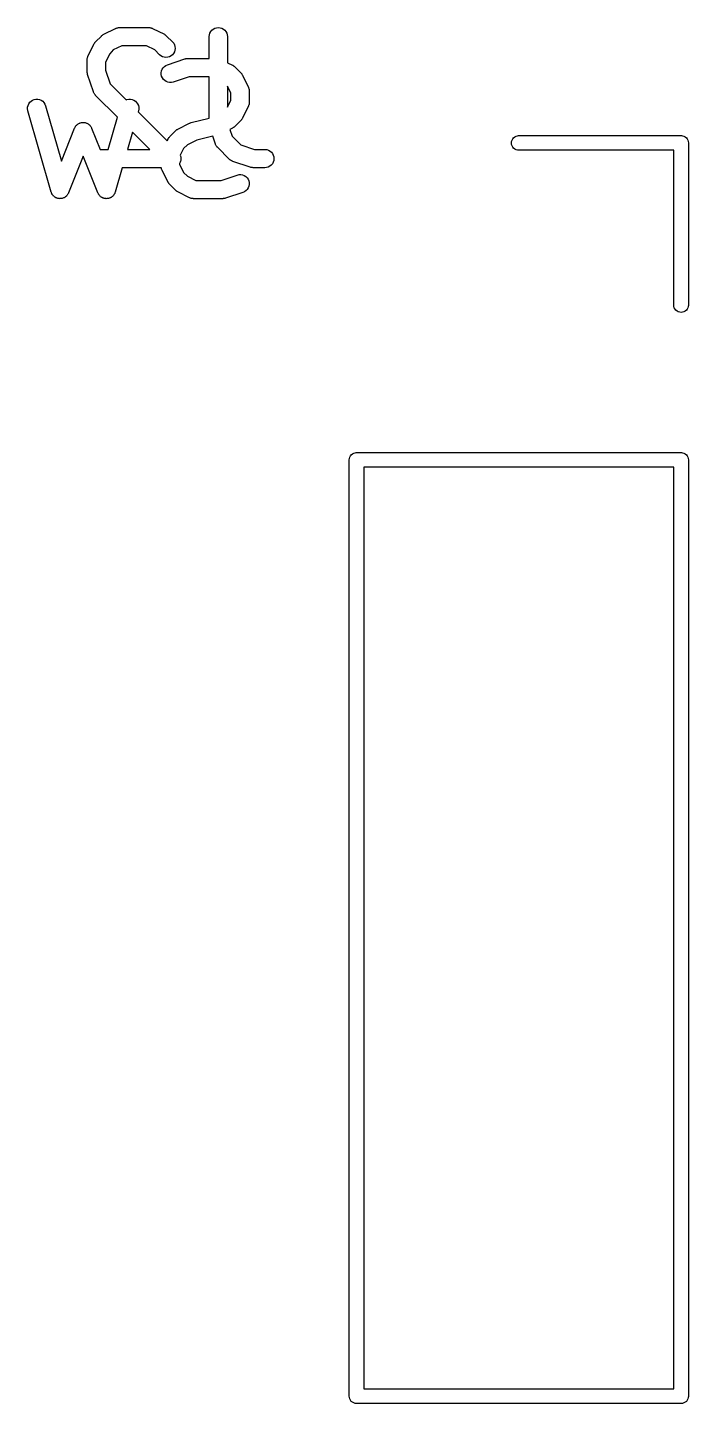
# Model space of a CAD drawing. Extents: x 121.5 to 176.6, y -105.4 to -93.1.
# Drawn here: x 127.54 to 132.96, y -104.39 to -93.1 of the extents above; entities that cross this region are included whole.
import ezdxf

# ---------------------------------------------------------------- set-up
doc = ezdxf.new("R2010")
doc.units = 0
doc.layers.add('BLACK', color=7, linetype='CONTINUOUS')

msp = doc.modelspace()

# ---------------------------------------------------------------- linework, layer by layer
at = {"layer": 'BLACK', "linetype": 'CONTINUOUS'}
for p, q in [((128.169, -93.1589), (128.264, -93.1113)), ((128.264, -93.1113), (128.265, -93.1108)), ((128.265, -93.1108), (128.267, -93.1101)), ((128.267, -93.1101), (128.269, -93.109)), ((128.269, -93.109), (128.274, -93.1076)), ((128.274, -93.1076), (128.279, -93.1058)), ((128.279, -93.1058), (128.281, -93.1054)), ((128.281, -93.1054), (128.283, -93.1048)), ((128.283, -93.1048), (128.288, -93.1043)), ((128.288, -93.1043), (128.293, -93.1035)), ((128.293, -93.1035), (128.296, -93.1036)), ((128.296, -93.1036), (128.298, -93.1034)), ((128.298, -93.1034), (128.536, -93.1034)), ((128.536, -93.1034), (128.537, -93.1034)), ((128.537, -93.1034), (128.539, -93.1036)), ((128.539, -93.1036), (128.541, -93.1036)), ((128.541, -93.1036), (128.546, -93.1044)), ((128.546, -93.1044), (128.551, -93.105)), ((128.551, -93.105), (128.554, -93.1057)), ((128.554, -93.1057), (128.556, -93.1061)), ((128.556, -93.1061), (128.561, -93.1079)), ((128.561, -93.1079), (128.565, -93.1094)), ((128.565, -93.1094), (128.567, -93.1105)), ((128.567, -93.1105), (128.569, -93.1113)), ((128.569, -93.1113), (128.665, -93.1589)), ((129.066, -93.1156), (129.079, -93.1088)), ((129.079, -93.1088), (129.093, -93.1047)), ((129.093, -93.1047), (129.108, -93.1034)), ((129.108, -93.1034), (129.122, -93.1049)), ((129.122, -93.1049), (129.136, -93.1092)), ((129.136, -93.1092), (129.149, -93.1162)), ((128.095, -93.2295), (128.096, -93.2269)), ((128.096, -93.2269), (128.099, -93.2238)), ((128.099, -93.2238), (128.102, -93.2206)), ((128.102, -93.2206), (128.15, -93.173)), ((128.15, -93.1722), (128.154, -93.1696)), ((128.15, -93.173), (128.15, -93.1722)), ((128.154, -93.1696), (128.157, -93.1667)), ((128.157, -93.1667), (128.159, -93.165)), ((128.159, -93.165), (128.162, -93.1631)), ((128.162, -93.1631), (128.165, -93.1612)), ((128.165, -93.1612), (128.169, -93.1589)), ((128.665, -93.1589), (128.666, -93.1594)), ((128.666, -93.1594), (128.669, -93.1617)), ((128.669, -93.1617), (128.673, -93.1637)), ((128.673, -93.1637), (128.675, -93.1657)), ((128.675, -93.1657), (128.678, -93.1674)), ((128.678, -93.1674), (128.681, -93.1703)), ((128.681, -93.1703), (128.684, -93.173)), ((128.684, -93.173), (128.732, -93.2206)), ((128.732, -93.2206), (128.733, -93.2213)), ((128.733, -93.2213), (128.742, -93.2328)), ((129.032, -93.1773), (129.034, -93.1628)), ((129.032, -93.1784), (129.032, -93.1773)), ((129.032, -93.3574), (129.032, -93.1784)), ((129.034, -93.1628), (129.038, -93.1488)), ((129.038, -93.1488), (129.045, -93.136)), ((129.045, -93.136), (129.055, -93.1248)), ((129.055, -93.1248), (129.066, -93.1156)), ((129.149, -93.1162), (129.161, -93.1255)), ((129.161, -93.1255), (129.17, -93.1369)), ((129.17, -93.1369), (129.177, -93.1498)), ((129.177, -93.1498), (129.181, -93.1638)), ((129.181, -93.1638), (129.182, -93.1784)), ((129.182, -93.1784), (129.182, -93.3922)), ((128.037, -93.3442), (128.038, -93.3393)), ((128.038, -93.3393), (128.039, -93.3374)), ((128.039, -93.3374), (128.04, -93.3353)), ((128.04, -93.3353), (128.088, -93.2401)), ((128.088, -93.2391), (128.091, -93.2356)), ((128.088, -93.2401), (128.088, -93.2391)), ((128.091, -93.2356), (128.093, -93.2319)), ((128.093, -93.2319), (128.095, -93.2295)), ((128.217, -93.318), (128.182, -93.3866)), ((128.247, -93.2876), (128.217, -93.318)), ((128.316, -93.2534), (128.247, -93.2876)), ((128.518, -93.2534), (128.316, -93.2534)), ((128.587, -93.2876), (128.518, -93.2534)), ((128.626, -93.3267), (128.587, -93.2876)), ((128.637, -93.3359), (128.626, -93.3267)), ((128.65, -93.3429), (128.637, -93.3359)), ((128.72, -93.3362), (128.707, -93.3431)), ((128.731, -93.327), (128.72, -93.3362)), ((128.741, -93.3158), (128.731, -93.327)), ((128.748, -93.3029), (128.741, -93.3158)), ((128.742, -93.2328), (128.748, -93.2458)), ((128.748, -93.2458), (128.752, -93.2598)), ((128.752, -93.289), (128.748, -93.3029)), ((128.752, -93.2598), (128.754, -93.2744)), ((128.754, -93.2744), (128.752, -93.289)), ((128.032, -93.3678), (128.033, -93.3656)), ((128.032, -93.3689), (128.032, -93.3678)), ((128.032, -93.4641), (128.032, -93.3689)), ((128.033, -93.3584), (128.034, -93.3533)), ((128.033, -93.3634), (128.033, -93.3584)), ((128.033, -93.3656), (128.033, -93.3634)), ((128.034, -93.3533), (128.035, -93.3512)), ((128.035, -93.349), (128.037, -93.3442)), ((128.035, -93.3512), (128.035, -93.349)), ((128.182, -93.3866), (128.182, -93.4519)), ((128.182, -93.4519), (128.221, -93.5664)), ((128.642, -93.4599), (128.647, -93.4462)), ((128.647, -93.4462), (128.655, -93.4339)), ((128.664, -93.3471), (128.65, -93.3429)), ((128.655, -93.4339), (128.665, -93.4233)), ((128.678, -93.3486), (128.664, -93.3471)), ((128.665, -93.4233), (128.677, -93.4148)), ((128.677, -93.4148), (128.69, -93.4088)), ((128.693, -93.3472), (128.678, -93.3486)), ((128.69, -93.4088), (128.833, -93.3612)), ((128.707, -93.3431), (128.693, -93.3472)), ((128.833, -93.3612), (128.834, -93.3609)), ((128.834, -93.3609), (128.838, -93.36)), ((128.838, -93.36), (128.842, -93.3588)), ((128.842, -93.3588), (128.845, -93.3585)), ((128.845, -93.3585), (128.849, -93.3579)), ((128.849, -93.3579), (128.853, -93.3578)), ((128.853, -93.3578), (128.857, -93.3574)), ((128.857, -93.3574), (129.032, -93.3574)), ((129.182, -93.3922), (129.224, -93.4129)), ((129.224, -93.4129), (129.225, -93.4134)), ((129.225, -93.4134), (129.228, -93.4157)), ((129.228, -93.4157), (129.232, -93.4177)), ((129.232, -93.4177), (129.234, -93.4197)), ((129.234, -93.4197), (129.237, -93.4214)), ((129.237, -93.4214), (129.24, -93.4243)), ((129.24, -93.4243), (129.243, -93.427)), ((129.243, -93.427), (129.291, -93.4746)), ((128.033, -93.4683), (128.032, -93.4641)), ((128.033, -93.4725), (128.033, -93.4683)), ((128.033, -93.4755), (128.033, -93.4725)), ((128.034, -93.4787), (128.033, -93.4755)), ((128.035, -93.4827), (128.034, -93.4787)), ((128.036, -93.4868), (128.035, -93.4827)), ((128.036, -93.4878), (128.036, -93.4868)), ((128.084, -93.6307), (128.036, -93.4878)), ((128.639, -93.4743), (128.642, -93.4599)), ((128.64, -93.4889), (128.639, -93.4743)), ((128.643, -93.5032), (128.64, -93.4889)), ((128.649, -93.5166), (128.643, -93.5032)), ((128.657, -93.5286), (128.649, -93.5166)), ((128.668, -93.5388), (128.657, -93.5286)), ((128.68, -93.5467), (128.668, -93.5388)), ((128.693, -93.5521), (128.68, -93.5467)), ((128.708, -93.5547), (128.693, -93.5521)), ((128.723, -93.5545), (128.708, -93.5547)), ((128.737, -93.5515), (128.723, -93.5545)), ((128.738, -93.5512), (128.737, -93.5515)), ((128.869, -93.5074), (128.738, -93.5512)), ((129.032, -93.5074), (128.869, -93.5074)), ((129.032, -93.8469), (129.032, -93.5074)), ((129.291, -93.4746), (129.292, -93.4753)), ((129.292, -93.4753), (129.294, -93.4786)), ((129.294, -93.4786), (129.297, -93.4817)), ((129.297, -93.4817), (129.299, -93.4843)), ((129.299, -93.4843), (129.301, -93.4868)), ((129.301, -93.4868), (129.303, -93.4905)), ((129.303, -93.4905), (129.305, -93.4941)), ((129.305, -93.4941), (129.353, -93.5893)), ((128.085, -93.6327), (128.084, -93.6307)), ((128.085, -93.6348), (128.085, -93.6327)), ((128.088, -93.6394), (128.085, -93.6348)), ((128.09, -93.644), (128.088, -93.6394)), ((128.091, -93.6458), (128.09, -93.644)), ((128.092, -93.6478), (128.091, -93.6458)), ((128.095, -93.6518), (128.092, -93.6478)), ((128.098, -93.656), (128.095, -93.6518)), ((128.1, -93.6575), (128.098, -93.656)), ((128.101, -93.6592), (128.1, -93.6575)), ((128.102, -93.66), (128.101, -93.6592)), ((128.282, -93.8397), (128.102, -93.66)), ((128.221, -93.5664), (128.351, -93.6972)), ((129.211, -93.6406), (129.182, -93.5842)), ((129.182, -93.5842), (129.182, -93.7568)), ((129.211, -93.7004), (129.211, -93.6406)), ((129.353, -93.5893), (129.353, -93.5903)), ((129.353, -93.5903), (129.354, -93.5923)), ((129.354, -93.5923), (129.355, -93.5943)), ((129.355, -93.5943), (129.356, -93.5992)), ((129.356, -93.5992), (129.358, -93.604)), ((129.358, -93.604), (129.358, -93.6062)), ((129.358, -93.6062), (129.359, -93.6083)), ((129.359, -93.6083), (129.36, -93.6134)), ((129.36, -93.6134), (129.36, -93.6185)), ((129.36, -93.6185), (129.36, -93.6207)), ((129.36, -93.6207), (129.361, -93.6229)), ((129.361, -93.6229), (129.361, -93.7181)), ((127.544, -93.7562), (127.548, -93.742)), ((127.544, -93.7709), (127.544, -93.7562)), ((127.546, -93.7853), (127.544, -93.7709)), ((127.547, -93.7863), (127.546, -93.7853)), ((127.737, -94.453), (127.547, -93.7863)), ((127.548, -93.742), (127.554, -93.7286)), ((127.554, -93.7286), (127.562, -93.7167)), ((127.562, -93.7167), (127.573, -93.7066)), ((127.573, -93.7066), (127.585, -93.6987)), ((127.585, -93.6987), (127.599, -93.6935)), ((127.599, -93.6935), (127.613, -93.6909)), ((127.613, -93.6909), (127.628, -93.6912)), ((127.628, -93.6912), (127.642, -93.6944)), ((127.642, -93.6944), (127.656, -93.7003)), ((127.656, -93.7003), (127.668, -93.7086)), ((127.668, -93.7086), (127.678, -93.7192)), ((127.678, -93.7192), (127.686, -93.7315)), ((127.686, -93.7315), (127.691, -93.7451)), ((127.691, -93.7451), (127.821, -94.2008)), ((128.351, -93.6972), (128.359, -93.6941)), ((128.359, -93.6941), (128.373, -93.6911)), ((128.373, -93.6911), (128.387, -93.691)), ((128.387, -93.691), (128.402, -93.6937)), ((128.402, -93.6937), (128.415, -93.6992)), ((128.415, -93.6992), (128.428, -93.7072)), ((128.428, -93.7072), (128.438, -93.7174)), ((128.438, -93.7174), (128.446, -93.7295)), ((128.446, -93.7295), (128.452, -93.743)), ((128.453, -93.7863), (128.45, -93.796)), ((128.452, -93.743), (128.455, -93.7573)), ((128.456, -93.7719), (128.453, -93.7863)), ((128.455, -93.7573), (128.456, -93.7719)), ((129.182, -93.7568), (129.211, -93.7004)), ((129.353, -93.7516), (129.305, -93.8469)), ((129.354, -93.7476), (129.353, -93.7496)), ((129.353, -93.7496), (129.353, -93.7516)), ((129.356, -93.7428), (129.354, -93.7476)), ((129.358, -93.738), (129.356, -93.7428)), ((129.359, -93.7337), (129.358, -93.7358)), ((129.358, -93.7358), (129.358, -93.738)), ((129.36, -93.7235), (129.359, -93.7286)), ((129.359, -93.7286), (129.359, -93.7337)), ((129.361, -93.7191), (129.36, -93.7213)), ((129.36, -93.7213), (129.36, -93.7235)), ((129.361, -93.7181), (129.361, -93.7191)), ((127.943, -93.9082), (127.947, -93.9032)), ((127.947, -93.9027), (127.948, -93.9021)), ((127.947, -93.9032), (127.947, -93.9027)), ((127.948, -93.9021), (127.953, -93.898)), ((127.953, -93.898), (127.958, -93.8939)), ((127.958, -93.8939), (127.959, -93.8935)), ((127.959, -93.893), (127.965, -93.89)), ((127.959, -93.8935), (127.959, -93.893)), ((127.965, -93.89), (127.971, -93.8869)), ((127.971, -93.8869), (127.972, -93.8867)), ((127.972, -93.8864), (127.979, -93.8846)), ((127.972, -93.8867), (127.972, -93.8864)), ((127.979, -93.8846), (127.985, -93.8827)), ((127.985, -93.8827), (127.986, -93.8826)), ((127.986, -93.8826), (127.987, -93.8824)), ((127.987, -93.8824), (127.993, -93.8818)), ((127.993, -93.8818), (128, -93.8812)), ((128, -93.8812), (128, -93.8813)), ((128, -93.8813), (128.001, -93.8812)), ((128.001, -93.8812), (128.008, -93.882)), ((128.008, -93.882), (128.014, -93.8826)), ((128.014, -93.8826), (128.015, -93.8828)), ((128.015, -93.8828), (128.016, -93.8829)), ((128.016, -93.8829), (128.022, -93.8849)), ((128.022, -93.8849), (128.028, -93.8868)), ((128.028, -93.8868), (128.029, -93.8871)), ((128.029, -93.8871), (128.03, -93.8874)), ((128.03, -93.8874), (128.035, -93.8905)), ((128.035, -93.8905), (128.041, -93.8936)), ((128.041, -93.8936), (128.042, -93.8941)), ((128.042, -93.8941), (128.042, -93.8945)), ((128.042, -93.8945), (128.047, -93.8987)), ((128.047, -93.8987), (128.052, -93.9028)), ((128.052, -93.9028), (128.053, -93.9034)), ((128.053, -93.9034), (128.054, -93.9039)), ((128.054, -93.9039), (128.058, -93.909)), ((128.206, -94.1034), (128.282, -93.8397)), ((128.45, -93.796), (128.687, -94.033)), ((128.776, -93.9367), (128.871, -93.8891)), ((128.871, -93.8891), (128.872, -93.8886)), ((128.872, -93.8885), (128.873, -93.8883)), ((128.872, -93.8886), (128.872, -93.8885)), ((128.873, -93.8883), (128.879, -93.886)), ((128.879, -93.886), (128.886, -93.8836)), ((128.886, -93.8834), (129.032, -93.8469)), ((128.886, -93.8835), (128.886, -93.8834)), ((128.886, -93.8836), (128.886, -93.8835)), ((129.291, -93.8664), (129.243, -93.914)), ((129.294, -93.8631), (129.291, -93.8664)), ((129.297, -93.8601), (129.294, -93.8631)), ((129.298, -93.8575), (129.297, -93.8601)), ((129.3, -93.8551), (129.298, -93.8575)), ((129.302, -93.8513), (129.3, -93.8551)), ((129.305, -93.8478), (129.302, -93.8513)), ((129.305, -93.8469), (129.305, -93.8478)), ((127.821, -94.2008), (127.93, -93.9283)), ((127.93, -93.9283), (127.931, -93.9274)), ((127.931, -93.9259), (127.934, -93.9202)), ((127.931, -93.9267), (127.931, -93.9259)), ((127.931, -93.9274), (127.931, -93.9267)), ((127.934, -93.9202), (127.937, -93.9145)), ((127.937, -93.9145), (127.938, -93.9139)), ((127.938, -93.9132), (127.943, -93.9082)), ((127.938, -93.9139), (127.938, -93.9132)), ((128.058, -93.909), (128.062, -93.914)), ((128.062, -93.914), (128.062, -93.9147)), ((128.062, -93.9147), (128.063, -93.9153)), ((128.063, -93.9153), (128.066, -93.9211)), ((128.066, -93.9211), (128.069, -93.9269)), ((128.069, -93.9269), (128.069, -93.9276)), ((128.069, -93.9276), (128.069, -93.9283)), ((128.069, -93.9283), (128.139, -94.1034)), ((128.403, -93.961), (128.362, -94.1034)), ((128.545, -94.1034), (128.403, -93.961)), ((128.695, -94.017), (128.697, -94.0134)), ((128.695, -94.0179), (128.695, -94.017)), ((128.697, -94.0134), (128.699, -94.0097)), ((128.699, -94.0097), (128.701, -94.0073)), ((128.701, -94.0073), (128.703, -94.0047)), ((128.703, -94.0047), (128.706, -94.0016)), ((128.706, -94.0016), (128.709, -93.9984)), ((128.709, -93.9984), (128.756, -93.9508)), ((128.756, -93.9508), (128.757, -93.95)), ((128.757, -93.95), (128.76, -93.9474)), ((128.76, -93.9474), (128.763, -93.9445)), ((128.763, -93.9445), (128.766, -93.9429)), ((128.766, -93.9429), (128.768, -93.9409)), ((128.768, -93.9409), (128.772, -93.939)), ((128.772, -93.939), (128.776, -93.9367)), ((129.062, -93.9941), (128.931, -94.027)), ((129.084, -94.0592), (129.062, -93.9941)), ((129.224, -93.928), (129.202, -93.939)), ((129.202, -93.939), (129.221, -93.995)), ((129.221, -93.995), (129.291, -94.0652)), ((129.227, -93.9258), (129.224, -93.928)), ((129.231, -93.9239), (129.227, -93.9258)), ((129.234, -93.9219), (129.231, -93.9239)), ((129.236, -93.9202), (129.234, -93.9219)), ((129.239, -93.9173), (129.236, -93.9202)), ((129.243, -93.9147), (129.239, -93.9173)), ((129.243, -93.914), (129.243, -93.9147)), ((131.514, -94.0269), (131.52, -94.0165)), ((131.52, -94.0165), (131.527, -94.0074)), ((131.527, -94.0074), (131.537, -93.9999)), ((131.537, -93.9999), (131.547, -93.9943)), ((131.547, -93.9943), (131.558, -93.9909)), ((131.558, -93.9909), (131.567, -93.99)), ((131.567, -93.99), (132.897, -93.99)), ((132.897, -93.99), (132.9, -93.9897)), ((132.9, -93.9897), (132.903, -93.99)), ((132.903, -93.99), (132.912, -93.9909)), ((132.912, -93.9909), (132.923, -93.9943)), ((132.923, -93.9943), (132.933, -93.9999)), ((132.933, -93.9999), (132.943, -94.0074)), ((132.943, -94.0074), (132.95, -94.0165)), ((132.95, -94.0165), (132.956, -94.0269)), ((128.139, -94.1034), (128.206, -94.1034)), ((128.362, -94.1034), (128.545, -94.1034)), ((128.687, -94.033), (128.695, -94.0179)), ((128.823, -94.0959), (128.796, -94.1505)), ((128.854, -94.0654), (128.823, -94.0959)), ((128.931, -94.027), (128.854, -94.0654)), ((129.085, -94.0613), (129.084, -94.0592)), ((129.085, -94.0634), (129.085, -94.0613)), ((129.088, -94.0679), (129.085, -94.0634)), ((129.09, -94.0726), (129.088, -94.0679)), ((129.091, -94.0744), (129.09, -94.0726)), ((129.092, -94.0764), (129.091, -94.0744)), ((129.095, -94.0804), (129.092, -94.0764)), ((129.098, -94.0846), (129.095, -94.0804)), ((129.1, -94.0861), (129.098, -94.0846)), ((129.101, -94.0878), (129.1, -94.0861)), ((129.102, -94.0886), (129.101, -94.0878)), ((129.197, -94.1838), (129.102, -94.0886)), ((129.291, -94.0652), (129.405, -94.1034)), ((129.405, -94.1034), (129.488, -94.1034)), ((129.488, -94.1034), (129.489, -94.1034)), ((129.489, -94.1034), (129.504, -94.105)), ((129.504, -94.105), (129.518, -94.1094)), ((129.518, -94.1094), (129.531, -94.1165)), ((129.531, -94.1165), (129.542, -94.1259)), ((129.542, -94.1259), (129.551, -94.1373)), ((131.51, -94.05), (131.511, -94.0382)), ((131.511, -94.0618), (131.51, -94.05)), ((131.511, -94.0382), (131.514, -94.0269)), ((131.514, -94.0731), (131.511, -94.0618)), ((131.52, -94.0835), (131.514, -94.0731)), ((131.527, -94.0926), (131.52, -94.0835)), ((131.537, -94.1001), (131.527, -94.0926)), ((131.547, -94.1057), (131.537, -94.1001)), ((131.558, -94.1091), (131.547, -94.1057)), ((131.567, -94.11), (131.558, -94.1091)), ((132.84, -94.11), (131.567, -94.11)), ((132.84, -95.3829), (132.84, -94.11)), ((132.956, -94.0269), (132.959, -94.0382)), ((132.959, -94.0382), (132.96, -94.05)), ((132.96, -94.05), (132.96, -94.0529)), ((132.96, -94.0529), (132.96, -95.3829)), ((128, -94.1581), (127.879, -94.4602)), ((128.121, -94.4602), (128, -94.1581)), ((128.792, -94.214), (128.789, -94.2193)), ((128.789, -94.2193), (128.789, -94.2242)), ((128.789, -94.2242), (128.823, -94.2927)), ((128.795, -94.2077), (128.792, -94.214)), ((128.796, -94.2074), (128.795, -94.2076)), ((128.795, -94.2076), (128.795, -94.2077)), ((128.796, -94.1505), (128.798, -94.1574)), ((128.798, -94.2004), (128.796, -94.2074)), ((128.798, -94.1574), (128.8, -94.1643)), ((128.8, -94.1937), (128.798, -94.2004)), ((128.8, -94.1643), (128.8, -94.1645)), ((128.8, -94.1645), (128.8, -94.1646)), ((128.8, -94.1646), (128.801, -94.1719)), ((128.801, -94.1862), (128.8, -94.1935)), ((128.8, -94.1935), (128.8, -94.1936)), ((128.8, -94.1936), (128.8, -94.1937)), ((128.801, -94.1719), (128.801, -94.1789)), ((128.801, -94.1789), (128.801, -94.179)), ((128.801, -94.179), (128.801, -94.1792)), ((128.801, -94.1792), (128.801, -94.1862)), ((129.199, -94.1852), (129.197, -94.1838)), ((129.2, -94.1868), (129.199, -94.1852)), ((129.205, -94.1898), (129.2, -94.1868)), ((129.208, -94.1931), (129.205, -94.1898)), ((129.21, -94.1941), (129.208, -94.1931)), ((129.212, -94.1954), (129.21, -94.1941)), ((129.217, -94.1976), (129.212, -94.1954)), ((129.221, -94.2), (129.217, -94.1976)), ((129.223, -94.2006), (129.221, -94.2)), ((129.225, -94.2016), (129.223, -94.2006)), ((129.226, -94.2019), (129.225, -94.2016)), ((129.369, -94.2495), (129.226, -94.2019)), ((129.53, -94.2408), (129.517, -94.2477)), ((129.541, -94.2316), (129.53, -94.2408)), ((129.55, -94.2203), (129.541, -94.2316)), ((129.557, -94.2074), (129.55, -94.2203)), ((129.551, -94.1373), (129.558, -94.1503)), ((129.562, -94.1935), (129.557, -94.2074)), ((129.558, -94.1503), (129.562, -94.1643)), ((129.562, -94.1643), (129.563, -94.1789)), ((129.563, -94.1789), (129.562, -94.1935)), ((128.319, -94.2534), (128.262, -94.453)), ((128.64, -94.2534), (128.319, -94.2534)), ((128.641, -94.2565), (128.64, -94.2534)), ((128.641, -94.2586), (128.641, -94.2565)), ((128.642, -94.2608), (128.641, -94.2586)), ((128.643, -94.2656), (128.642, -94.2608)), ((128.645, -94.2705), (128.643, -94.2656)), ((128.646, -94.2724), (128.645, -94.2705)), ((128.647, -94.2745), (128.646, -94.2724)), ((128.647, -94.2754), (128.647, -94.2745)), ((128.695, -94.3707), (128.647, -94.2754)), ((128.823, -94.2927), (128.854, -94.3231)), ((128.854, -94.3231), (128.922, -94.3574)), ((129.13, -94.3574), (129.262, -94.3136)), ((129.262, -94.3136), (129.263, -94.3133)), ((129.263, -94.3133), (129.277, -94.3102)), ((129.277, -94.3102), (129.292, -94.31)), ((129.292, -94.31), (129.306, -94.3127)), ((129.306, -94.3127), (129.32, -94.318)), ((129.32, -94.318), (129.332, -94.326)), ((129.332, -94.326), (129.343, -94.3361)), ((129.343, -94.3361), (129.351, -94.3481)), ((129.351, -94.3481), (129.357, -94.3615)), ((129.373, -94.2505), (129.369, -94.2495)), ((129.377, -94.2517), (129.373, -94.2505)), ((129.381, -94.2521), (129.377, -94.2517)), ((129.384, -94.2528), (129.381, -94.2521)), ((129.388, -94.2529), (129.384, -94.2528)), ((129.392, -94.2534), (129.388, -94.2529)), ((129.393, -94.2534), (129.392, -94.2534)), ((129.488, -94.2534), (129.393, -94.2534)), ((129.503, -94.252), (129.488, -94.2534)), ((129.517, -94.2477), (129.503, -94.252)), ((127.739, -94.4573), (127.737, -94.453)), ((127.74, -94.4617), (127.739, -94.4573)), ((127.742, -94.4641), (127.74, -94.4617)), ((127.743, -94.4666), (127.742, -94.4641)), ((127.745, -94.4705), (127.743, -94.4666)), ((127.876, -94.4653), (127.875, -94.4695)), ((127.879, -94.4612), (127.876, -94.4653)), ((127.879, -94.4602), (127.879, -94.4612)), ((128.123, -94.4643), (128.121, -94.4602)), ((128.125, -94.4686), (128.123, -94.4643)), ((128.126, -94.4708), (128.125, -94.4686)), ((128.257, -94.4675), (128.254, -94.4714)), ((128.258, -94.465), (128.257, -94.4675)), ((128.259, -94.4626), (128.258, -94.465)), ((128.26, -94.4583), (128.259, -94.4626)), ((128.262, -94.454), (128.26, -94.4583)), ((128.262, -94.453), (128.262, -94.454)), ((128.697, -94.3743), (128.695, -94.3707)), ((128.699, -94.378), (128.697, -94.3743)), ((128.701, -94.3804), (128.699, -94.378)), ((128.702, -94.3831), (128.701, -94.3804)), ((128.705, -94.3861), (128.702, -94.3831)), ((128.708, -94.3894), (128.705, -94.3861)), ((128.709, -94.3902), (128.708, -94.3894)), ((128.756, -94.4378), (128.709, -94.3902)), ((128.76, -94.4405), (128.756, -94.4378)), ((128.763, -94.4434), (128.76, -94.4405)), ((128.765, -94.4451), (128.763, -94.4434)), ((128.768, -94.4471), (128.765, -94.4451)), ((128.771, -94.4491), (128.768, -94.4471)), ((128.775, -94.4514), (128.771, -94.4491)), ((128.776, -94.4518), (128.775, -94.4514)), ((128.871, -94.4995), (128.776, -94.4518)), ((128.922, -94.3574), (129.13, -94.3574)), ((129.309, -94.4559), (129.166, -94.5035)), ((129.323, -94.45), (129.309, -94.4559)), ((129.335, -94.4415), (129.323, -94.45)), ((129.345, -94.4309), (129.335, -94.4415)), ((129.352, -94.4185), (129.345, -94.4309)), ((129.358, -94.4049), (129.352, -94.4185)), ((129.357, -94.3615), (129.36, -94.3758)), ((129.36, -94.3905), (129.358, -94.4049)), ((129.36, -94.3758), (129.36, -94.3905)), ((127.747, -94.4745), (127.745, -94.4705)), ((127.749, -94.4766), (127.747, -94.4745)), ((127.751, -94.4789), (127.749, -94.4766)), ((127.754, -94.4822), (127.751, -94.4789)), ((127.757, -94.4858), (127.754, -94.4822)), ((127.759, -94.4875), (127.757, -94.4858)), ((127.761, -94.4894), (127.759, -94.4875)), ((127.764, -94.4921), (127.761, -94.4894)), ((127.768, -94.495), (127.764, -94.4921)), ((127.77, -94.4963), (127.768, -94.495)), ((127.773, -94.4978), (127.77, -94.4963)), ((127.777, -94.4997), (127.773, -94.4978)), ((127.781, -94.5018), (127.777, -94.4997)), ((127.784, -94.5026), (127.781, -94.5018)), ((127.786, -94.5037), (127.784, -94.5026)), ((127.791, -94.5047), (127.786, -94.5037)), ((127.795, -94.506), (127.791, -94.5047)), ((127.798, -94.5063), (127.795, -94.506)), ((127.8, -94.5068), (127.798, -94.5063)), ((127.805, -94.5069), (127.8, -94.5068)), ((127.81, -94.5074), (127.805, -94.5069)), ((127.812, -94.5071), (127.81, -94.5074)), ((127.815, -94.5072), (127.812, -94.5071)), ((127.82, -94.5064), (127.815, -94.5072)), ((127.824, -94.5059), (127.82, -94.5064)), ((127.827, -94.5051), (127.824, -94.5059)), ((127.829, -94.5046), (127.827, -94.5051)), ((127.834, -94.503), (127.829, -94.5046)), ((127.838, -94.5016), (127.834, -94.503)), ((127.841, -94.5003), (127.838, -94.5016)), ((127.843, -94.4994), (127.841, -94.5003)), ((127.847, -94.4969), (127.843, -94.4994)), ((127.851, -94.4947), (127.847, -94.4969)), ((127.853, -94.493), (127.851, -94.4947)), ((127.855, -94.4915), (127.853, -94.493)), ((127.859, -94.4883), (127.855, -94.4915)), ((127.862, -94.4854), (127.859, -94.4883)), ((127.864, -94.4833), (127.862, -94.4854)), ((127.866, -94.4814), (127.864, -94.4833)), ((127.869, -94.4777), (127.866, -94.4814)), ((127.872, -94.4741), (127.869, -94.4777)), ((127.873, -94.4717), (127.872, -94.4741)), ((127.875, -94.4695), (127.873, -94.4717)), ((128.127, -94.4732), (128.126, -94.4708)), ((128.13, -94.4768), (128.127, -94.4732)), ((128.133, -94.4806), (128.13, -94.4768)), ((128.135, -94.4825), (128.133, -94.4806)), ((128.137, -94.4847), (128.135, -94.4825)), ((128.14, -94.4876), (128.137, -94.4847)), ((128.143, -94.4909), (128.14, -94.4876)), ((128.146, -94.4924), (128.143, -94.4909)), ((128.148, -94.4941), (128.146, -94.4924)), ((128.152, -94.4964), (128.148, -94.4941)), ((128.156, -94.4989), (128.152, -94.4964)), ((128.158, -94.4999), (128.156, -94.4989)), ((128.16, -94.5012), (128.158, -94.4999)), ((128.165, -94.5026), (128.16, -94.5012)), ((128.169, -94.5043), (128.165, -94.5026)), ((128.172, -94.5049), (128.169, -94.5043)), ((128.174, -94.5057), (128.172, -94.5049)), ((128.179, -94.5062), (128.174, -94.5057)), ((128.184, -94.5071), (128.179, -94.5062)), ((128.186, -94.5071), (128.184, -94.5071)), ((128.189, -94.5074), (128.186, -94.5071)), ((128.194, -94.507), (128.189, -94.5074)), ((128.198, -94.507), (128.194, -94.507)), ((128.201, -94.5064), (128.198, -94.507)), ((128.204, -94.5062), (128.201, -94.5064)), ((128.208, -94.5049), (128.204, -94.5062)), ((128.213, -94.504), (128.208, -94.5049)), ((128.215, -94.5029), (128.213, -94.504)), ((128.218, -94.5022), (128.215, -94.5029)), ((128.222, -94.5001), (128.218, -94.5022)), ((128.226, -94.4983), (128.222, -94.5001)), ((128.228, -94.4968), (128.226, -94.4983)), ((128.231, -94.4956), (128.228, -94.4968)), ((128.234, -94.4927), (128.231, -94.4956)), ((128.238, -94.4901), (128.234, -94.4927)), ((128.24, -94.4882), (128.238, -94.4901)), ((128.242, -94.4865), (128.24, -94.4882)), ((128.245, -94.483), (128.242, -94.4865)), ((128.248, -94.4797), (128.245, -94.483)), ((128.25, -94.4775), (128.248, -94.4797)), ((128.252, -94.4754), (128.25, -94.4775)), ((128.254, -94.4714), (128.252, -94.4754)), ((128.873, -94.5003), (128.871, -94.4995)), ((128.875, -94.5013), (128.873, -94.5003)), ((128.88, -94.5029), (128.875, -94.5013)), ((128.885, -94.5047), (128.88, -94.5029)), ((128.887, -94.5051), (128.885, -94.5047)), ((128.889, -94.5057), (128.887, -94.5051)), ((128.894, -94.5063), (128.889, -94.5057)), ((128.899, -94.5072), (128.894, -94.5063)), ((128.901, -94.5071), (128.899, -94.5072)), ((128.904, -94.5074), (128.901, -94.5071)), ((128.905, -94.5074), (128.904, -94.5074)), ((129.143, -94.5074), (128.905, -94.5074)), ((129.147, -94.507), (129.143, -94.5074)), ((129.151, -94.5069), (129.147, -94.507)), ((129.154, -94.5063), (129.151, -94.5069)), ((129.157, -94.506), (129.154, -94.5063)), ((129.161, -94.5047), (129.157, -94.506)), ((129.165, -94.5039), (129.161, -94.5047)), ((129.166, -94.5035), (129.165, -94.5039)), ((132.841, -95.3918), (132.84, -95.3829)), ((132.844, -95.4031), (132.841, -95.3918)), ((132.85, -95.4135), (132.844, -95.4031)), ((132.857, -95.4226), (132.85, -95.4135)), ((132.867, -95.4301), (132.857, -95.4226)), ((132.877, -95.4357), (132.867, -95.4301)), ((132.888, -95.4391), (132.877, -95.4357)), ((132.9, -95.4403), (132.888, -95.4391)), ((132.912, -95.4391), (132.9, -95.4403)), ((132.923, -95.4357), (132.912, -95.4391)), ((132.933, -95.4301), (132.923, -95.4357)), ((132.943, -95.4226), (132.933, -95.4301)), ((132.95, -95.4135), (132.943, -95.4226)), ((132.956, -95.4031), (132.95, -95.4135)), ((132.959, -95.3918), (132.956, -95.4031)), ((132.96, -95.3829), (132.959, -95.3918)), ((130.19, -96.6165), (130.197, -96.6074)), ((130.197, -96.6074), (130.207, -96.5999)), ((130.207, -96.5999), (130.217, -96.5943)), ((130.217, -96.5943), (130.228, -96.5909)), ((130.228, -96.5909), (130.237, -96.59)), ((130.237, -96.59), (130.24, -96.5897)), ((130.24, -96.5897), (130.243, -96.59)), ((130.243, -96.59), (132.897, -96.59)), ((132.897, -96.59), (132.9, -96.5897)), ((132.9, -96.5897), (132.903, -96.59)), ((132.903, -96.59), (132.903, -96.59)), ((132.903, -96.59), (132.912, -96.5909)), ((132.912, -96.5909), (132.923, -96.5943)), ((132.923, -96.5943), (132.933, -96.5999)), ((132.933, -96.5999), (132.943, -96.6074)), ((132.943, -96.6074), (132.95, -96.6165)), ((130.18, -96.65), (130.181, -96.6382)), ((130.18, -96.6529), (130.18, -96.65)), ((130.18, -104.327), (130.18, -96.6529)), ((130.181, -96.6382), (130.184, -96.6269)), ((130.184, -96.6269), (130.19, -96.6165)), ((130.3, -96.71), (130.3, -104.27)), ((132.84, -96.71), (130.3, -96.71)), ((132.84, -104.27), (132.84, -96.71)), ((132.95, -96.6165), (132.956, -96.6269)), ((132.956, -96.6269), (132.959, -96.6382)), ((132.959, -96.6382), (132.96, -96.65)), ((132.96, -96.65), (132.96, -96.6529)), ((132.96, -96.6529), (132.96, -104.327)), ((130.3, -104.27), (132.84, -104.27)), ((130.18, -104.33), (130.18, -104.327)), ((130.181, -104.342), (130.18, -104.33)), ((130.184, -104.353), (130.181, -104.342)), ((130.19, -104.363), (130.184, -104.353)), ((130.197, -104.373), (130.19, -104.363)), ((130.207, -104.38), (130.197, -104.373)), ((130.217, -104.386), (130.207, -104.38)), ((130.228, -104.389), (130.217, -104.386)), ((130.237, -104.39), (130.228, -104.389)), ((130.24, -104.39), (130.237, -104.39)), ((130.237, -104.39), (130.237, -104.39)), ((130.243, -104.39), (130.24, -104.39)), ((132.897, -104.39), (130.243, -104.39)), ((132.9, -104.39), (132.897, -104.39)), ((132.912, -104.389), (132.9, -104.39)), ((132.923, -104.386), (132.912, -104.389)), ((132.933, -104.38), (132.923, -104.386)), ((132.943, -104.373), (132.933, -104.38)), ((132.95, -104.363), (132.943, -104.373)), ((132.956, -104.353), (132.95, -104.363)), ((132.959, -104.342), (132.956, -104.353)), ((132.96, -104.333), (132.959, -104.342)), ((132.96, -104.327), (132.96, -104.33)), ((132.96, -104.33), (132.96, -104.333))]:
    msp.add_line(p, q, dxfattribs=at)

doc.saveas('drawing.dxf')
